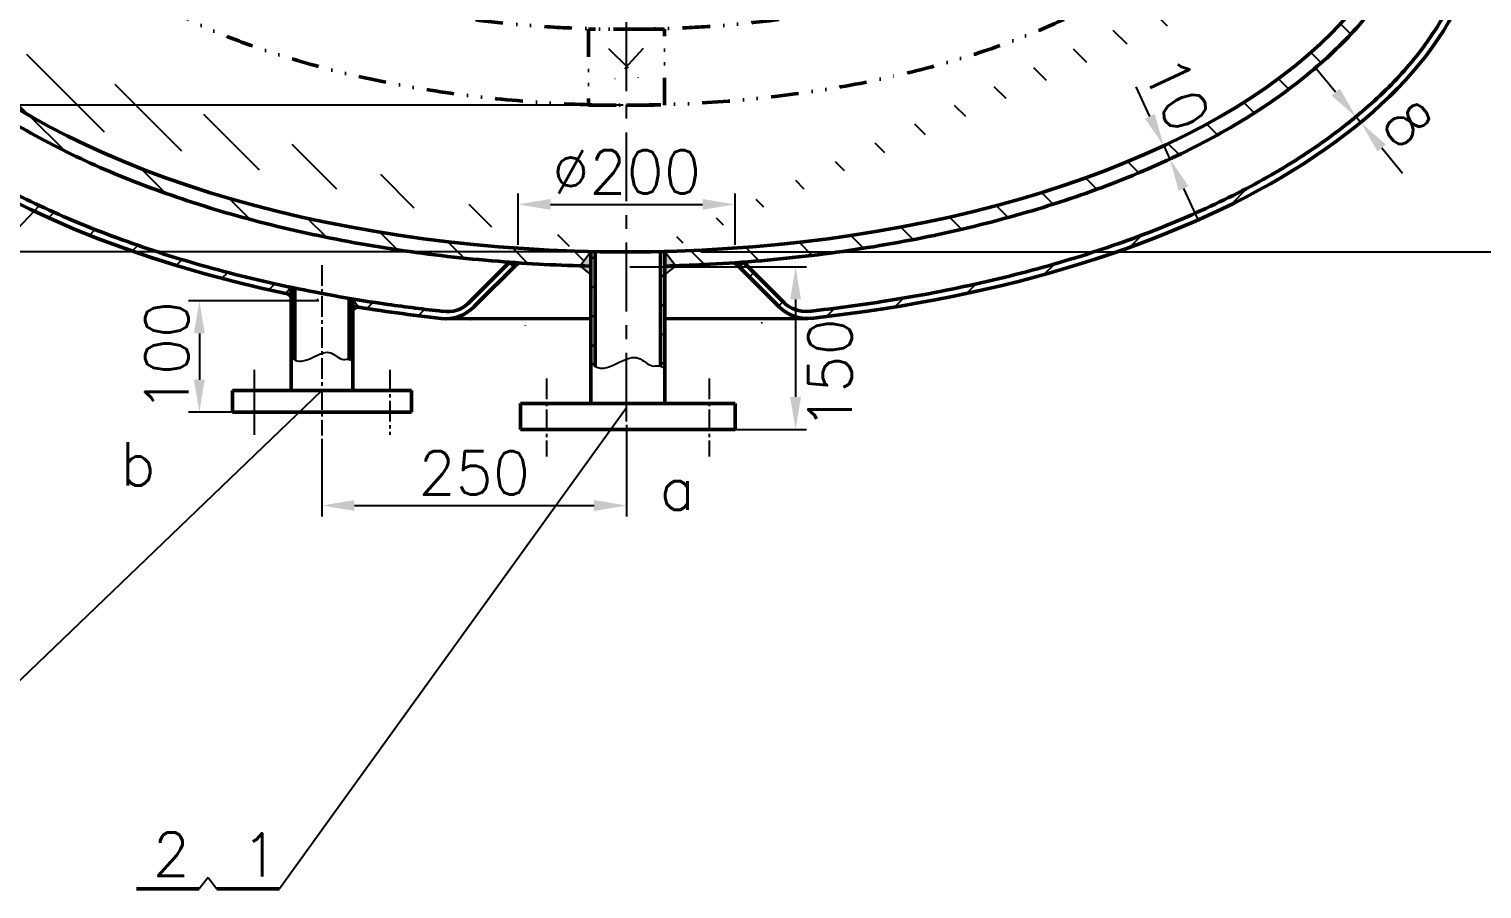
# Model space of a CAD drawing. Extents: x -857 to 5410, y -6702 to 2512.
# Drawn here: x 429 to 1768, y -3297 to -2504 of the extents above; entities that cross this region are included whole.
import ezdxf

# ---------------------------------------------------------------- set-up
doc = ezdxf.new("R2010")
doc.units = 0
for name, pattern in [('CENTER2', [28.575, 19.05, -3.175, 3.175, -3.175]), ('CENTERX2', [101.6, 63.5, -12.7, 12.7, -12.7]), ('DIVIDEX2', [63.5, 25.4, -12.7, 0, -12.7, 0, -12.7])]:
    doc.linetypes.add(name, pattern=pattern)
doc.layers.get('0').update_dxf_attribs({"linetype": 'CONTINUOUS'})
doc.layers.get('DEFPOINTS').update_dxf_attribs({"linetype": 'CONTINUOUS'})
doc.styles.get("Standard").update_dxf_attribs({"font": 'txt.shx', "height": 40})
doc.dimstyles.get("Standard").update_dxf_attribs({"dimtxt": 0.18, "dimasz": 0.18, "dimexe": 0.18, "dimexo": 0.0625, "dimgap": 0.09, "dimtad": 0, "dimtih": 1, "dimtoh": 1, "dimdec": 4, "dimzin": 0, "dimdsep": 46, "dimtxsty": 'Standard', "dimcen": 0.09, "dimadec": 0, "dimazin": 0, "dimtfac": 1, "dimtdec": 4, "dimtofl": 0, "dimtmove": 0, "dimatfit": 3, "dimfxl": 0, "dimtolj": 1, "dimtzin": 0, "dimarcsym": 0})

# ---------------------------------------------------------------- blocks, each defined once
blk = doc.blocks.new('*D19')
at = {"lineweight": -2}
for p, q in [((879.5, -2703.5), (879.5, -2656.1)), ((1079.5, -2703.4), (1079.5, -2656.1))]:
    blk.add_line(p, q, dxfattribs=at)
at = {"color": 0, "lineweight": -2}
blk.add_line((909.5, -2666.1), (1049.5, -2666.1), dxfattribs=at)
at = {"color": 0}
for points in [[(909.5, -2661.1), (909.5, -2671.1), (879.5, -2666.1)], [(1049.5, -2661.1), (1049.5, -2671.1), (1079.5, -2666.1)]]:
    blk.add_solid(points, dxfattribs=at)
at = {"layer": 'DEFPOINTS', "color": 0}
for p in [(1079.5, -2666.1), (879.5, -2706.5), (1079.5, -2706.4)]:
    blk.add_point(p, dxfattribs=at)
at = {"color": 0, "insert": (979.5, -2636.1), "char_height": 40, "attachment_point": 5}
blk.add_mtext('\\A1;%%c200', dxfattribs=at)
blk = doc.blocks.new('*D20')
at = {"lineweight": -2}
for p, q in [((695.7, -2755), (575.7, -2755)), ((695.7, -2857.8), (575.7, -2857.8))]:
    blk.add_line(p, q, dxfattribs=at)
at = {"color": 0, "lineweight": -2}
blk.add_line((585.7, -2785), (585.7, -2827.8), dxfattribs=at)
at = {"color": 0}
for points in [[(580.7, -2785), (590.7, -2785), (585.7, -2755)], [(580.7, -2827.8), (590.7, -2827.8), (585.7, -2857.8)]]:
    blk.add_solid(points, dxfattribs=at)
at = {"layer": 'DEFPOINTS', "color": 0}
for p in [(698.7, -2755), (585.7, -2857.8), (698.7, -2857.8)]:
    blk.add_point(p, dxfattribs=at)
at = {"color": 0, "insert": (555.7, -2806.4), "char_height": 40, "attachment_point": 5, "rotation": 90}
blk.add_mtext('\\A1;100', dxfattribs=at)
blk = doc.blocks.new('*D22')
at = {"lineweight": -2}
for p, q in [((976.5, -2574.7), (108.9, -2574.7)), ((975.7, -2709.9), (108.9, -2709.9))]:
    blk.add_line(p, q, dxfattribs=at)
at = {"color": 0, "lineweight": -2}
blk.add_line((118.9, -2604.7), (118.9, -2679.9), dxfattribs=at)
at = {"color": 0}
for points in [[(113.9, -2604.7), (123.9, -2604.7), (118.9, -2574.7)], [(113.9, -2679.9), (123.9, -2679.9), (118.9, -2709.9)]]:
    blk.add_solid(points, dxfattribs=at)
at = {"layer": 'DEFPOINTS', "color": 0}
for p in [(979.5, -2574.7), (118.9, -2709.9), (978.7, -2709.9)]:
    blk.add_point(p, dxfattribs=at)
at = {"color": 0, "insert": (88.9, -2642.3), "char_height": 40, "attachment_point": 5, "rotation": 90}
blk.add_mtext('\\A1;100', dxfattribs=at)
blk = doc.blocks.new('*D23')
at = {"lineweight": -2}
for p, q in [((1782.6, -2302), (2104.4, -2302)), ((1048, -2709.9), (2104.4, -2709.9))]:
    blk.add_line(p, q, dxfattribs=at)
at = {"color": 0, "lineweight": -2}
blk.add_line((2094.4, -2679.9), (2094.4, -2332), dxfattribs=at)
at = {"color": 0}
for points in [[(2089.4, -2332), (2099.4, -2332), (2094.4, -2302)], [(2089.4, -2679.9), (2099.4, -2679.9), (2094.4, -2709.9)]]:
    blk.add_solid(points, dxfattribs=at)
at = {"layer": 'DEFPOINTS', "color": 0}
for p in [(1779.6, -2302), (2094.4, -2302), (1045, -2709.9)]:
    blk.add_point(p, dxfattribs=at)
at = {"color": 0, "insert": (2064.4, -2506), "char_height": 40, "attachment_point": 5, "rotation": 90}
blk.add_mtext('\\A1;365', dxfattribs=at)
blk = doc.blocks.new('*D31')
at = {"color": 0, "lineweight": -2}
for p, q in [((1633.1, -2562.6), (1614, -2539.5)), ((1652.2, -2585.8), (1656.5, -2590.9)), ((1675.6, -2614.1), (1694.6, -2637.2))]:
    blk.add_line(p, q, dxfattribs=at)
at = {"lineweight": -2}
for p, q in [((1649.9, -2587.7), (1644.5, -2592.1)), ((1654.2, -2592.8), (1648.8, -2597.3))]:
    blk.add_line(p, q, dxfattribs=at)
at = {"color": 0}
for points in [[(1637, -2559.4), (1629.3, -2565.8), (1652.2, -2585.8)], [(1679.4, -2610.9), (1671.7, -2617.3), (1656.5, -2590.9)]]:
    blk.add_solid(points, dxfattribs=at)
at = {"layer": 'DEFPOINTS', "color": 0}
for p in [(1652.2, -2585.8), (1656.5, -2590.9), (1656.5, -2590.9)]:
    blk.add_point(p, dxfattribs=at)
at = {"color": 0, "insert": (1699.6, -2592.2), "char_height": 40, "attachment_point": 5, "rotation": 309.5158}
blk.add_mtext('\\A1;8', dxfattribs=at)
blk = doc.blocks.new('*D32')
at = {"lineweight": -2}
for p, q in [((425.7, -1704.7), (108.8, -1704.7)), ((119.4, -2574.7), (128.8, -2574.7))]:
    blk.add_line(p, q, dxfattribs=at)
at = {"color": 0, "lineweight": -2}
blk.add_line((118.8, -2544.7), (118.8, -1734.7), dxfattribs=at)
at = {"color": 0}
for points in [[(113.8, -1734.7), (123.8, -1734.7), (118.8, -1704.7)], [(113.8, -2544.7), (123.8, -2544.7), (118.8, -2574.7)]]:
    blk.add_solid(points, dxfattribs=at)
at = {"layer": 'DEFPOINTS', "color": 0}
for p in [(118.8, -1704.7), (428.7, -1704.7), (116.4, -2574.7)]:
    blk.add_point(p, dxfattribs=at)
at = {"color": 0, "insert": (88.8, -2139.7), "char_height": 40, "attachment_point": 5, "rotation": 90}
blk.add_mtext('\\A1;870', dxfattribs=at)
blk = doc.blocks.new('*D34')
at = {"lineweight": -2}
for p, q in [((979.5, -2869.4), (979.5, -2953.7)), ((698.7, -2882.1), (698.7, -2953.7))]:
    blk.add_line(p, q, dxfattribs=at)
at = {"color": 0, "lineweight": -2}
blk.add_line((728.7, -2943.7), (949.5, -2943.7), dxfattribs=at)
at = {"color": 0}
for points in [[(728.7, -2938.7), (728.7, -2948.7), (698.7, -2943.7)], [(949.5, -2938.7), (949.5, -2948.7), (979.5, -2943.7)]]:
    blk.add_solid(points, dxfattribs=at)
at = {"layer": 'DEFPOINTS', "color": 0}
for p in [(698.7, -2879.1), (979.5, -2866.4), (979.5, -2943.7)]:
    blk.add_point(p, dxfattribs=at)
at = {"color": 0, "insert": (839.1, -2913.7), "char_height": 40, "attachment_point": 5}
blk.add_mtext('\\A1;250', dxfattribs=at)
blk = doc.blocks.new('*D47')
at = {"lineweight": -2}
for p, q in [((982.5, -2723.7), (1145.3, -2723.7)), ((1066, -2873.6), (1145.3, -2873.6))]:
    blk.add_line(p, q, dxfattribs=at)
at = {"color": 0, "lineweight": -2}
blk.add_line((1135.3, -2753.7), (1135.3, -2843.6), dxfattribs=at)
at = {"color": 0}
for points in [[(1130.3, -2753.7), (1140.3, -2753.7), (1135.3, -2723.7)], [(1130.3, -2843.6), (1140.3, -2843.6), (1135.3, -2873.6)]]:
    blk.add_solid(points, dxfattribs=at)
at = {"layer": 'DEFPOINTS', "color": 0}
for p in [(979.5, -2723.7), (1063, -2873.6), (1135.3, -2873.6)]:
    blk.add_point(p, dxfattribs=at)
at = {"color": 0, "insert": (1167, -2822.6), "char_height": 40, "attachment_point": 5, "rotation": 90}
blk.add_mtext('\\A1;150', dxfattribs=at)
blk = doc.blocks.new('*D51')
at = {"color": 0, "lineweight": -2}
for p, q in [((1461.9, -2585), (1449.2, -2557.8)), ((1474.6, -2612.1), (1480.3, -2624.3)), ((1493, -2651.5), (1505.6, -2678.7))]:
    blk.add_line(p, q, dxfattribs=at)
at = {"lineweight": -2}
for p, q in [((1471.9, -2613.4), (1465.5, -2616.4)), ((1477.5, -2625.6), (1471.2, -2628.5))]:
    blk.add_line(p, q, dxfattribs=at)
at = {"color": 0}
for points in [[(1466.4, -2582.8), (1457.4, -2587.1), (1474.6, -2612.1)], [(1497.5, -2649.4), (1488.4, -2653.6), (1480.3, -2624.3)]]:
    blk.add_solid(points, dxfattribs=at)
at = {"layer": 'DEFPOINTS', "color": 0}
for p in [(1474.6, -2612.1), (1480.3, -2624.3), (1480.3, -2624.3)]:
    blk.add_point(p, dxfattribs=at)
at = {"color": 0, "insert": (1486.7, -2564.1), "char_height": 40, "attachment_point": 5, "rotation": 295.0355}
blk.add_mtext('\\A1;10', dxfattribs=at)

msp = doc.modelspace()

# ---------------------------------------------------------------- hatches: boundary and pattern name
h = msp.add_hatch()
h.set_pattern_fill('ANSI31', color=256, scale=12, angle=90, style=0)
edge = h.paths.add_edge_path()
edge.add_line((309.8, -2488.3), (299.5, -2496.9))
edge.add_spline(control_points=[(299.5, -2496.9), (309.5, -2508.7), (320.6, -2520.2), (348.5, -2545.6), (365.9, -2559.2), (403.9, -2585.2), (424.5, -2597.6), (468.6, -2620.7), (492.2, -2631.6), (541.8, -2651.6), (567.8, -2660.8), (622, -2677.5), (650.2, -2684.9), (708.2, -2697.8), (738, -2703.4), (798.7, -2712.5), (829.7, -2716), (864.2, -2718.8), (867.4, -2719.1), (870.6, -2719.3)], knot_values=[0.400337, 0.400337, 0.400337, 0.400337, 0.501886, 0.501886, 0.631543, 0.631543, 0.7612, 0.7612, 0.890857, 0.890857, 1.020515, 1.020515, 1.150172, 1.150172, 1.279829, 1.279829, 1.409486, 1.409486, 1.422742, 1.422742, 1.422742, 1.422742], degree=3, periodic=0)
edge.add_spline(control_points=[(870.6, -2719.3), (870.9, -2719.4), (871.2, -2719.4), (871.6, -2719.4)], knot_values=[1.422742, 1.422742, 1.422742, 1.422742, 1.424093, 1.424093, 1.424093, 1.424093], degree=3, periodic=0)
edge.add_spline(control_points=[(871.6, -2719.4), (874.2, -2719.6), (876.8, -2719.8), (879.5, -2720)], knot_values=[1.424093, 1.424093, 1.424093, 1.424093, 1.435005, 1.435005, 1.435005, 1.435005], degree=3, periodic=0)
edge.add_spline(control_points=[(879.5, -2720), (880.3, -2720), (881.1, -2720.1), (881.9, -2720.1)], knot_values=[1.435005, 1.435005, 1.435005, 1.435005, 1.43833, 1.43833, 1.43833, 1.43833], degree=3, periodic=0)
edge.add_spline(control_points=[(881.9, -2720.1), (900.1, -2721.3), (918.3, -2722.2), (936.6, -2722.7)], knot_values=[1.43833, 1.43833, 1.43833, 1.43833, 1.5133, 1.5133, 1.5133, 1.5133], degree=3, periodic=0)
edge.add_line((936.6, -2722.7), (946.5, -2709.6))
edge.add_ellipse((978.7, -2346.7), major_axis=(-726.4, 0), ratio=0.5, start_angle=22.9376, end_angle=87.4555, ccw=False)
edge = h.paths.add_edge_path()
edge.add_ellipse((978.7, -2346.7), major_axis=(-726.4, 0), ratio=0.5, start_angle=4.5794, end_angle=22.9376, ccw=False)
edge.add_line((254.6, -2375.7), (241.1, -2375.7))
edge.add_spline(control_points=[(241.1, -2375.7), (241.2, -2376.6), (241.3, -2377.4), (243.2, -2388.7), (245.7, -2399.1), (252.4, -2419.7), (256.6, -2429.9), (269.5, -2456), (279.6, -2471.8), (294.1, -2490.4), (296.8, -2493.7), (299.5, -2496.9)], knot_values=[0.07446, 0.07446, 0.07446, 0.07446, 0.080857, 0.080857, 0.161714, 0.161714, 0.242571, 0.242571, 0.372229, 0.372229, 0.400337, 0.400337, 0.400337, 0.400337], degree=3, periodic=0)
edge.add_line((299.5, -2496.9), (309.8, -2488.3))
h.paths.add_polyline_path([(252.3, -2302), (238.9, -2302), (238.9, -2346.7), (252.3, -2346.7)])
edge = h.paths.add_edge_path()
edge.add_line((252.3, -2346.7), (238.9, -2346.7))
edge.add_spline(control_points=[(238.9, -2346.7), (238.9, -2356.4), (239.6, -2366.1), (241.1, -2375.7)], knot_values=[0, 0, 0, 0, 0.07446, 0.07446, 0.07446, 0.07446], degree=3, periodic=0)
edge.add_line((241.1, -2375.7), (254.6, -2375.7))
edge.add_ellipse((978.7, -2346.7), major_axis=(-726.4, 0), ratio=0.5, start_angle=0, end_angle=4.5794, ccw=False)
edge = h.paths.add_edge_path()
edge.add_line((1718.5, -2346.7), (1705.1, -2346.7))
edge.add_ellipse((978.7, -2346.7), major_axis=(-726.4, 0), ratio=0.5, start_angle=175.4206, end_angle=180, ccw=False)
edge.add_line((1702.8, -2375.7), (1716.4, -2375.7))
edge.add_spline(control_points=[(1716.4, -2375.7), (1716.4, -2375.7), (1716.4, -2375.6), (1717.8, -2366), (1718.5, -2356.3), (1718.5, -2346.7)], knot_values=[3.067132, 3.067132, 3.067132, 3.067132, 3.067663, 3.067663, 3.141593, 3.141593, 3.141593, 3.141593], degree=3, periodic=0)
h.paths.add_polyline_path([(1718.5, -2302), (1705.1, -2302), (1705.1, -2346.7), (1718.5, -2346.7)])
edge = h.paths.add_edge_path()
edge.add_spline(control_points=[(1088.3, -2719.2), (1107, -2717.8), (1125.7, -2716), (1175.1, -2710.3), (1205.5, -2705.7), (1265, -2694.6), (1294, -2688.1), (1350.2, -2673.2), (1377.3, -2664.9), (1429.3, -2646.5), (1454.1, -2636.4), (1501, -2614.7), (1523.1, -2603.1), (1564.2, -2578.5), (1583.2, -2565.4), (1617.8, -2538.1), (1633.4, -2523.9), (1660.9, -2494.3), (1672.8, -2479), (1692.7, -2447.5), (1700.6, -2431.4), (1711.1, -2402), (1714.4, -2388.9), (1716.4, -2375.7)], knot_values=[1.720773, 1.720773, 1.720773, 1.720773, 1.798458, 1.798458, 1.928115, 1.928115, 2.057772, 2.057772, 2.187429, 2.187429, 2.317086, 2.317086, 2.446744, 2.446744, 2.576401, 2.576401, 2.706058, 2.706058, 2.835715, 2.835715, 2.965372, 2.965372, 3.067132, 3.067132, 3.067132, 3.067132], degree=3, periodic=0)
edge.add_line((1716.4, -2375.7), (1702.8, -2375.7))
edge.add_ellipse((978.7, -2346.7), major_axis=(-726.4, 0), ratio=0.5, start_angle=92.8526, end_angle=175.4206, ccw=False)
edge.add_line((1014.9, -2709.5), (1024.9, -2722.6))
edge.add_spline(control_points=[(1024.9, -2722.6), (1033.4, -2722.3), (1042, -2722), (1059.4, -2721.1), (1068.3, -2720.6), (1077.2, -2720)], knot_values=[1.633843, 1.633843, 1.633843, 1.633843, 1.668801, 1.668801, 1.705566, 1.705566, 1.705566, 1.705566], degree=3, periodic=0)
edge.add_spline(control_points=[(1077.2, -2720), (1080.9, -2719.8), (1084.6, -2719.5), (1088.3, -2719.2)], knot_values=[1.705566, 1.705566, 1.705566, 1.705566, 1.720773, 1.720773, 1.720773, 1.720773], degree=3, periodic=0)
h = msp.add_hatch()
h.set_pattern_fill('ANSI31', color=256, scale=12, style=0)
edge = h.paths.add_edge_path()
edge.add_spline(control_points=[(438.3, -2667), (416.1, -2656.6), (395.2, -2645.6), (355.9, -2622.2), (337.6, -2609.9), (304, -2584.3), (288.8, -2571), (268, -2550), (261.1, -2542.4), (254.8, -2534.8)], knot_values=[3.532208, 3.532208, 3.532208, 3.532208, 3.649453, 3.649453, 3.768352, 3.768352, 3.887251, 3.887251, 3.951956, 3.951956, 3.951956, 3.951956], degree=3, periodic=0)
edge.add_line((254.8, -2534.8), (249.6, -2539.2))
edge.add_ellipse((979.4, -2390.7), major_axis=(789.2, 0), ratio=0.493837, start_angle=202.3867, end_angle=226.2306)
edge.add_line((433.4, -2672.2), (438.3, -2667))
h.paths.add_polyline_path([(196.4, -2346.7), (189.7, -2346.7), (189.7, -2374.7), (189.7, -2375.7), (196.4, -2375.7)])
h.paths.add_polyline_path([(1767.7, -2346.7), (1761, -2346.7), (1761, -2375.7), (1767.7, -2375.7)])
h = msp.add_hatch()
h.set_pattern_fill('ANSI31', color=256, scale=12, style=0)
edge = h.paths.add_edge_path()
edge.add_ellipse((978.5, -2390.7), major_axis=(789.2, 0), ratio=0.493837, start_angle=282.5088, end_angle=360)
edge.add_line((1767.7, -2390.7), (1767.7, -2375.7))
edge.add_line((1767.7, -2375.7), (1761, -2375.7))
edge.add_line((1761, -2375.7), (1761, -2390.7))
edge.add_spline(control_points=[(1761, -2390.7), (1761, -2399.6), (1760.4, -2408.4), (1757, -2432.1), (1753.1, -2447), (1741.6, -2476.4), (1734.1, -2491), (1715.6, -2519.7), (1704.6, -2533.9), (1679.1, -2561.5), (1664.7, -2574.9), (1632.7, -2600.9), (1615.1, -2613.5), (1576.9, -2637.6), (1556.3, -2649), (1512.5, -2670.7), (1489.3, -2680.9), (1440.5, -2699.9), (1415, -2708.7), (1362, -2724.8), (1334.5, -2732), (1277.9, -2744.8), (1248.8, -2750.4), (1195.7, -2758.8), (1171.8, -2762), (1147.7, -2764.7)], knot_values=[4.929326, 4.929326, 4.929326, 4.929326, 4.999823, 4.999823, 5.118722, 5.118722, 5.237621, 5.237621, 5.35652, 5.35652, 5.475419, 5.475419, 5.594317, 5.594317, 5.713216, 5.713216, 5.832115, 5.832115, 5.951014, 5.951014, 6.069913, 6.069913, 6.188812, 6.188812, 6.283185, 6.283185, 6.283185, 6.283185], degree=3, periodic=0)
edge.add_arc((1145, -2735.2), 29.6, 224.8051, 275.118, ccw=False)
edge.add_line((1124, -2756.1), (1087.7, -2719.8))
edge.add_line((1087.7, -2719.8), (1083.5, -2724))
edge.add_line((1083.5, -2724), (1120.2, -2760.7))
edge.add_arc((1146, -2734.8), 36.5, 225.1605, 275.3757)
h.paths.add_polyline_path([(1767.7, -2346.7), (1761, -2346.7), (1761, -2375.7), (1767.7, -2375.7)])
h = msp.add_hatch()
h.set_pattern_fill('ANSI31', color=256, scale=12, style=0)
edge = h.paths.add_edge_path()
edge.add_spline(control_points=[(670.2, -2742.5), (642, -2736.6), (614.5, -2729.8), (561, -2714.7), (534.9, -2706.2), (485.1, -2687.9), (461.3, -2678), (438.6, -2667.4), (438.4, -2667.3), (438.1, -2667.2)], knot_values=[3.952476, 3.952476, 3.952476, 3.952476, 4.069583, 4.069583, 4.188482, 4.188482, 4.30738, 4.30738, 4.308514, 4.308514, 4.308514, 4.308514], degree=3, periodic=0)
edge.add_line((438.1, -2667.2), (433.3, -2672.3))
edge.add_ellipse((978.9, -2390.7), major_axis=(789.2, 0), ratio=0.493837, start_angle=226.2602, end_angle=246.6025)
edge.add_line((665.3, -2748.4), (670.2, -2742.5))
h = msp.add_hatch(color=256)
edge = h.paths.add_edge_path()
edge.add_line((946.5, -2709.6), (936.6, -2722.7))
edge.add_spline(control_points=[(936.6, -2722.7), (939.9, -2722.8), (943.2, -2722.9), (946.5, -2723)], knot_values=[1.5133, 1.5133, 1.5133, 1.5133, 1.526792, 1.526792, 1.526792, 1.526792], degree=3, periodic=0)
edge.add_line((946.5, -2723), (946.5, -2709.6))
edge = h.paths.add_edge_path()
edge.add_spline(control_points=[(946.5, -2723), (943.2, -2722.9), (939.9, -2722.8), (936.6, -2722.7)], knot_values=[1.5133, 1.5133, 1.5133, 1.5133, 1.526792, 1.526792, 1.526792, 1.526792], degree=3, periodic=0)
edge.add_line((936.6, -2722.7), (946.5, -2730.7))
edge.add_line((946.5, -2730.7), (946.5, -2723))
edge = h.paths.add_edge_path()
edge.add_line((1014.9, -2709.5), (1014.9, -2722.9))
edge.add_spline(control_points=[(1014.9, -2722.9), (1018.2, -2722.8), (1021.6, -2722.7), (1024.9, -2722.6)], knot_values=[1.620127, 1.620127, 1.620127, 1.620127, 1.633843, 1.633843, 1.633843, 1.633843], degree=3, periodic=0)
edge.add_line((1024.9, -2722.6), (1014.9, -2709.5))
edge = h.paths.add_edge_path()
edge.add_spline(control_points=[(1024.9, -2722.6), (1021.6, -2722.7), (1018.2, -2722.8), (1014.9, -2722.9)], knot_values=[1.620127, 1.620127, 1.620127, 1.620127, 1.633843, 1.633843, 1.633843, 1.633843], degree=3, periodic=0)
edge.add_line((1014.9, -2722.9), (1014.9, -2730.7))
edge.add_line((1014.9, -2730.7), (1024.9, -2722.6))
h = msp.add_hatch()
h.set_pattern_fill('ANSI31', color=256, scale=6, style=0)
edge = h.paths.add_edge_path()
edge.add_ellipse((978.7, -2346.7), major_axis=(-726.4, 0), ratio=0.5, start_angle=87.4555, end_angle=87.787, ccw=False)
edge.add_line((946.5, -2709.6), (946.5, -2810.9))
edge.add_spline(control_points=[(946.5, -2810.9), (947.8, -2812.6), (949.1, -2814.3), (950.7, -2815.4)], knot_values=[0, 0, 0, 0, 6.179614, 6.179614, 6.179614, 6.179614], degree=3, periodic=0)
edge.add_line((950.7, -2815.4), (950.7, -2709.7))
edge = h.paths.add_edge_path()
edge.add_ellipse((978.7, -2346.7), major_axis=(-726.4, 0), ratio=0.5, start_angle=92.5209, end_angle=92.8526, ccw=False)
edge.add_line((1010.7, -2709.6), (1010.7, -2815.1))
edge.add_spline(control_points=[(1010.7, -2815.1), (1012.2, -2815.6), (1013.5, -2816.8), (1014.9, -2818)], knot_values=[68.720731, 68.720731, 68.720731, 68.720731, 73.786939, 73.786939, 73.786939, 73.786939], degree=3, periodic=0)
edge.add_line((1014.9, -2818), (1014.9, -2709.5))
h = msp.add_hatch()
h.set_pattern_fill('ANSI31', color=256, scale=12, style=0)
edge = h.paths.add_edge_path()
edge.add_line((838.8, -2760.6), (875.3, -2724.1))
edge.add_line((875.3, -2724.1), (871.1, -2719.9))
edge.add_line((871.1, -2719.9), (834.6, -2756.4))
edge.add_arc((814.4, -2737.2), 27.8, 260.8488, 316.5104, ccw=False)
edge.add_spline(control_points=[(810, -2764.7), (793, -2762.8), (776.1, -2760.7), (748.6, -2756.8), (737.9, -2755.1), (727.3, -2753.3)], knot_values=[4.386391, 4.386391, 4.386391, 4.386391, 4.452906, 4.452906, 4.49572, 4.49572, 4.49572, 4.49572], degree=3, periodic=0)
edge.add_line((727.3, -2753.3), (732.4, -2760.9))
edge.add_ellipse((979.4, -2390.7), major_axis=(789.2, 0), ratio=0.493837, start_angle=251.7624, end_angle=257.5065)
edge.add_arc((812.7, -2734.5), 37, 263.7554, 315)
h = msp.add_hatch(color=256)
edge = h.paths.add_edge_path()
edge.add_spline(control_points=[(871.6, -2719.4), (871.2, -2719.4), (870.9, -2719.4), (870.6, -2719.3)], knot_values=[1.422742, 1.422742, 1.422742, 1.422742, 1.424093, 1.424093, 1.424093, 1.424093], degree=3, periodic=0)
edge.add_line((870.6, -2719.3), (871.1, -2719.9))
edge.add_line((871.1, -2719.9), (871.6, -2719.4))
edge = h.paths.add_edge_path()
edge.add_line((871.6, -2719.4), (871.1, -2719.9))
edge.add_line((871.1, -2719.9), (875.3, -2724.1))
edge.add_line((875.3, -2724.1), (879.5, -2720))
edge.add_spline(control_points=[(879.5, -2720), (876.8, -2719.8), (874.2, -2719.6), (871.6, -2719.4)], knot_values=[1.424093, 1.424093, 1.424093, 1.424093, 1.435005, 1.435005, 1.435005, 1.435005], degree=3, periodic=0)
edge = h.paths.add_edge_path()
edge.add_line((875.3, -2724.1), (881.9, -2720.1))
edge.add_spline(control_points=[(881.9, -2720.1), (881.1, -2720.1), (880.3, -2720), (879.5, -2720)], knot_values=[1.435005, 1.435005, 1.435005, 1.435005, 1.43833, 1.43833, 1.43833, 1.43833], degree=3, periodic=0)
edge.add_line((879.5, -2720), (875.3, -2724.1))
h = msp.add_hatch(color=256)
edge = h.paths.add_edge_path()
edge.add_spline(control_points=[(1088.3, -2719.2), (1084.6, -2719.5), (1080.9, -2719.8), (1077.2, -2720)], knot_values=[1.705566, 1.705566, 1.705566, 1.705566, 1.720773, 1.720773, 1.720773, 1.720773], degree=3, periodic=0)
edge.add_line((1077.2, -2720), (1083.5, -2724))
edge.add_line((1083.5, -2724), (1088.3, -2719.2))
h = msp.add_hatch(color=256)
edge = h.paths.add_edge_path()
edge.add_line((670.2, -2742.5), (665.4, -2748.3))
edge.add_ellipse((979.4, -2390.7), major_axis=(789.2, 0), ratio=0.493837, start_angle=246.5564, end_angle=246.9404)
edge.add_line((670.2, -2749.3), (670.2, -2742.5))
edge = h.paths.add_edge_path()
edge.add_ellipse((979.4, -2390.7), major_axis=(789.2, 0), ratio=0.493837, start_angle=246.5564, end_angle=246.9404, ccw=False)
edge.add_line((665.4, -2748.3), (670.2, -2752.1))
edge.add_line((670.2, -2752.1), (670.2, -2749.3))
edge = h.paths.add_edge_path()
edge.add_line((727.2, -2753.2), (727.2, -2760))
edge.add_ellipse((979.4, -2390.7), major_axis=(789.2, 0), ratio=0.493837, start_angle=251.3695, end_angle=251.7624)
edge.add_line((732.4, -2760.9), (727.2, -2753.2))
edge = h.paths.add_edge_path()
edge.add_ellipse((979.4, -2390.7), major_axis=(789.2, 0), ratio=0.493837, start_angle=251.3695, end_angle=251.7624, ccw=False)
edge.add_line((727.2, -2760), (727.2, -2763.8))
edge.add_line((727.2, -2763.8), (732.4, -2760.9))
h = msp.add_hatch()
h.set_pattern_fill('ANSI31', color=256, scale=6, angle=90, style=0)
edge = h.paths.add_edge_path()
edge.add_spline(control_points=[(673.7, -2743.3), (673, -2743.1), (672.2, -2743), (671.1, -2742.7), (670.7, -2742.6), (670.2, -2742.6)], knot_values=[4.308602, 4.308602, 4.308602, 4.308602, 4.311741, 4.311741, 4.313445, 4.313445, 4.313445, 4.313445], degree=3, periodic=0)
edge.add_line((670.2, -2742.6), (670.2, -2805.5))
edge.add_spline(control_points=[(670.2, -2805.5), (671.3, -2806.9), (672.5, -2808.3), (673.7, -2809.3)], knot_values=[0, 0, 0, 0, 5.149678, 5.149678, 5.149678, 5.149678], degree=3, periodic=0)
edge.add_line((673.7, -2809.3), (673.7, -2743.3))
edge = h.paths.add_edge_path()
edge.add_spline(control_points=[(727.2, -2753.3), (726.1, -2753.1), (724.9, -2752.9), (723.7, -2752.7)], knot_values=[4.381611, 4.381611, 4.381611, 4.381611, 4.386318, 4.386318, 4.386318, 4.386318], degree=3, periodic=0)
edge.add_line((723.7, -2752.7), (723.7, -2809))
edge.add_spline(control_points=[(723.7, -2809), (725, -2809.4), (726.1, -2810.4), (727.2, -2811.4)], knot_values=[57.267276, 57.267276, 57.267276, 57.267276, 61.489116, 61.489116, 61.489116, 61.489116], degree=3, periodic=0)
edge.add_line((727.2, -2811.4), (727.2, -2753.3))

# ---------------------------------------------------------------- linework, layer by layer
at = {"linetype": 'CENTERX2'}
msp.add_line((979.5, -2866.4), (979.5, 676.1), dxfattribs=at)
at = {"linetype": 'DIVIDEX2', "lineweight": 50}
for p, q in [((1014.5, -2504.7), (944.5, -2504.7)), ((944.5, -2504.7), (944.5, -2574.7)), ((1014.5, -2574.7), (1014.5, -2504.7)), ((944.5, -2574.7), (979.5, -2574.7)), ((979.5, -2574.7), (1014.5, -2574.7))]:
    msp.add_line(p, q, dxfattribs=at)
at = {"linetype": 'DIVIDEX2'}
for p, q in [((994.7, -2522.3), (962.9, -2556.8)), ((962.9, -2522.3), (997.1, -2556.5))]:
    msp.add_line(p, q, dxfattribs=at)
for p, q in [((-156.3, -3297.2), (438.3, -2667)), ((936.6, -2722.7), (946.5, -2709.6)), ((1014.9, -2709.5), (1024.9, -2722.6)), ((870.6, -2719.3), (875.3, -2724.1)), ((875.3, -2724.1), (881.9, -2720.1)), ((946.5, -2730.7), (936.6, -2722.7)), ((1024.9, -2722.6), (1014.9, -2730.7)), ((1083.5, -2724), (1077.2, -2720)), ((1088.3, -2719.2), (1083.5, -2724)), ((670.2, -2742.5), (665.4, -2748.3)), ((665.4, -2748.3), (670.2, -2752.1)), ((727.2, -2753.2), (732.4, -2760.9)), ((732.4, -2760.9), (727.2, -2763.8)), ((636.2, -2818.7), (636.2, -2878.5)), ((219.9, -3297.2), (698.7, -2837.8)), ((979.5, -2853.6), (659.5, -3297.2)), ((593.7, -3286.7), (585.5, -3297.2)), ((593.7, -3286.7), (601.8, -3297.2))]:
    msp.add_line(p, q)
at = {"lineweight": 50}
for p, q in [((946.5, -2849.6), (946.5, -2709.6)), ((950.7, -2815.4), (950.7, -2709.7)), ((1010.7, -2815.1), (1010.7, -2709.6)), ((1014.9, -2849.6), (1014.9, -2709.5)), ((871.6, -2719.4), (833.5, -2757.4)), ((879.5, -2720), (838.8, -2760.6)), ((1079.5, -2720), (1120.1, -2760.6)), ((1087.4, -2719.4), (1124, -2756.1)), ((670.2, -2837.8), (670.2, -2742.5)), ((673.7, -2809.3), (673.7, -2743.2)), ((723.7, -2809), (723.7, -2752.7)), ((727.2, -2837.8), (727.2, -2753.2)), ((946.5, -2771.4), (812.7, -2771.5)), ((1014.9, -2771.4), (1146.3, -2771.5)), ((616.2, -2837.8), (781.2, -2837.8)), ((616.2, -2857.8), (616.2, -2837.8)), ((781.2, -2837.8), (781.2, -2857.8)), ((881.7, -2849.6), (1079.7, -2849.6)), ((881.7, -2873.6), (881.7, -2849.6)), ((1079.7, -2849.6), (1079.7, -2873.6)), ((616.2, -2857.8), (781.2, -2857.8)), ((881.7, -2873.6), (1079.7, -2873.6)), ((585.5, -3297.2), (527.8, -3297.2)), ((659.5, -3297.2), (601.8, -3297.2))]:
    msp.add_line(p, q, dxfattribs=at)
at = {"linetype": 'CENTER2'}
for p, q in [((698.7, -2722.1), (698.7, -2879.1)), ((761.2, -2818.7), (761.2, -2878.5)), ((905.7, -2826.7), (905.7, -2898.5)), ((1055.7, -2826.7), (1055.7, -2898.5))]:
    msp.add_line(p, q, dxfattribs=at)
at = {"lineweight": 50}
for centre, radius, start, end in [((814.4, -2737.2), 27.8, 260.8488, 316.5104), ((1145, -2735.2), 29.6, 224.8051, 275.118), ((812.7, -2734.5), 37, 263.7554, 315), ((1146, -2734.8), 36.5, 224.8395, 275.3757)]:
    msp.add_arc(centre, radius, start, end, dxfattribs=at)
for centre, major_axis, ratio, start_param, end_param in [((978.7, -2346.7), (-726.4, 0), 0.5, 0, 3.141593), ((978.9, -2390.7), (789.2, 0), 0.493837, 3.141593, 4.309923), ((978.5, -2390.7), (789.2, 0), 0.493837, 4.930708, 6.283185), ((979.4, -2390.7), (789.2, 0), 0.493837, 4.387226, 4.494337)]:
    msp.add_ellipse(centre, major_axis=major_axis, ratio=ratio, start_param=start_param, end_param=end_param, dxfattribs=at)
for points, knots in [([(238.9, -2346.7), (238.9, -2357.2), (239.8, -2367.8), (243.2, -2388.7), (245.7, -2399.1), (252.4, -2419.7), (256.6, -2429.9), (269.5, -2456), (279.6, -2471.8), (303.4, -2502.4), (317.3, -2517.1), (348.5, -2545.6), (365.9, -2559.2), (403.9, -2585.2), (424.5, -2597.6), (468.6, -2620.7), (492.2, -2631.6), (541.8, -2651.6), (567.8, -2660.8), (622, -2677.5), (650.2, -2684.9), (708.2, -2697.8), (738, -2703.4), (798.7, -2712.5), (829.7, -2716), (889.3, -2720.9), (917.8, -2722.4), (946.5, -2723)], [0, 0, 0, 0, 0.080857, 0.080857, 0.161714, 0.161714, 0.242571, 0.242571, 0.372229, 0.372229, 0.501886, 0.501886, 0.631543, 0.631543, 0.7612, 0.7612, 0.890857, 0.890857, 1.020515, 1.020515, 1.150172, 1.150172, 1.279829, 1.279829, 1.409486, 1.409486, 1.526792, 1.526792, 1.526792, 1.526792]), ([(1014.9, -2722.9), (1026.8, -2722.6), (1038.6, -2722.2), (1082, -2720), (1113.3, -2717.5), (1175.1, -2710.3), (1205.5, -2705.7), (1265, -2694.6), (1294, -2688.1), (1350.2, -2673.2), (1377.3, -2664.9), (1429.3, -2646.5), (1454.1, -2636.4), (1501, -2614.7), (1523.1, -2603.1), (1564.2, -2578.5), (1583.2, -2565.4), (1617.8, -2538.1), (1633.4, -2523.9), (1660.9, -2494.3), (1672.8, -2479), (1692.7, -2447.5), (1700.6, -2431.4), (1711.1, -2401.9), (1714.4, -2388.8), (1717.8, -2366), (1718.5, -2356.3), (1718.5, -2346.7)], [1.620127, 1.620127, 1.620127, 1.620127, 1.668801, 1.668801, 1.798458, 1.798458, 1.928115, 1.928115, 2.057772, 2.057772, 2.187429, 2.187429, 2.317086, 2.317086, 2.446744, 2.446744, 2.576401, 2.576401, 2.706058, 2.706058, 2.835715, 2.835715, 2.965372, 2.965372, 3.067663, 3.067663, 3.141593, 3.141593, 3.141593, 3.141593]), ([(196.4, -2390.7), (196.4, -2403.1), (197.7, -2415.5), (203.1, -2442.6), (207.9, -2457.4), (221, -2486.8), (229.4, -2501.3), (249.5, -2529.8), (261.4, -2543.8), (288.4, -2571), (303.6, -2584.3), (337.1, -2609.9), (355.5, -2622.2), (395, -2645.7), (416.3, -2656.9), (461.3, -2678), (485.1, -2687.9), (534.9, -2706.2), (561, -2714.7), (614.9, -2730), (642.8, -2736.8), (700.1, -2748.8), (729.5, -2754), (776.1, -2760.7), (793, -2762.8), (810, -2764.7)], [3.141593, 3.141593, 3.141593, 3.141593, 3.240216, 3.240216, 3.359115, 3.359115, 3.478014, 3.478014, 3.596913, 3.596913, 3.715811, 3.715811, 3.83471, 3.83471, 3.953609, 3.953609, 4.072508, 4.072508, 4.191407, 4.191407, 4.310306, 4.310306, 4.429205, 4.429205, 4.49572, 4.49572, 4.49572, 4.49572]), ([(1147.7, -2764.7), (1171.8, -2762), (1195.7, -2758.8), (1248.8, -2750.4), (1277.9, -2744.8), (1334.5, -2732), (1362, -2724.8), (1415, -2708.7), (1440.5, -2699.9), (1489.3, -2680.9), (1512.5, -2670.7), (1556.3, -2649), (1576.9, -2637.6), (1615.1, -2613.5), (1632.7, -2600.9), (1664.7, -2574.9), (1679.1, -2561.5), (1704.6, -2533.9), (1715.6, -2519.7), (1734.1, -2491), (1741.6, -2476.4), (1753.1, -2447), (1757, -2432.1), (1760.4, -2408.4), (1761, -2399.6), (1761, -2390.7)], [4.929326, 4.929326, 4.929326, 4.929326, 5.023699, 5.023699, 5.142598, 5.142598, 5.261497, 5.261497, 5.380396, 5.380396, 5.499295, 5.499295, 5.618194, 5.618194, 5.737093, 5.737093, 5.855991, 5.855991, 5.97489, 5.97489, 6.093789, 6.093789, 6.212688, 6.212688, 6.283185, 6.283185, 6.283185, 6.283185])]:
    msp.add_open_spline(points, degree=3, knots=knots, dxfattribs=at)
at = {"linetype": 'DIVIDEX2', "lineweight": 50}
for points, knots in [([(428.7, -2349.7), (428.7, -2352.2), (428.9, -2354.8), (429.5, -2360.1), (430, -2362.8), (431.4, -2368.4), (432.3, -2371.4), (434.6, -2377.5), (436, -2380.7), (439.4, -2387.5), (441.4, -2391), (446.1, -2398.3), (448.8, -2402.1), (454.8, -2409.9), (458.2, -2413.9), (465.8, -2422.1), (469.9, -2426.3), (481.1, -2436.7), (488.6, -2442.9), (505.2, -2455.5), (514.3, -2461.7), (534.1, -2474.1), (544.8, -2480.2), (567.5, -2492), (579.6, -2497.8), (605.1, -2508.9), (618.5, -2514.2), (646.5, -2524.3), (661.1, -2529), (697.9, -2539.9), (720.7, -2545.7), (767.8, -2555.8), (792.2, -2560.1), (842, -2567.1), (867.4, -2569.7), (918.9, -2573.5), (945, -2574.5), (997.1, -2574.8), (1023.2, -2574.1), (1074.9, -2571.1), (1100.5, -2568.7), (1150.8, -2562.3), (1175.4, -2558.4), (1223.1, -2548.9), (1246.2, -2543.4), (1290.5, -2531), (1311.6, -2524.2), (1351.4, -2509.4), (1370.1, -2501.5), (1401.1, -2486.5), (1413.9, -2479.6), (1437.6, -2465.4), (1448.5, -2458.2), (1468, -2443.7), (1476.6, -2436.5), (1490.1, -2423.8), (1495.3, -2418.3), (1504.5, -2407.7), (1508.4, -2402.5), (1515.1, -2392.7), (1517.8, -2388), (1521.8, -2379.9), (1523.3, -2376.4), (1525.6, -2369.7), (1526.5, -2366.6), (1527.9, -2360.5), (1528.3, -2357.6), (1528.7, -2353.1), (1528.7, -2351.4), (1528.7, -2349.7)], [0, 0, 0, 0, 0.061745, 0.061745, 0.12349, 0.12349, 0.185235, 0.185235, 0.24698, 0.24698, 0.308725, 0.308725, 0.37047, 0.37047, 0.432215, 0.432215, 0.49396, 0.49396, 0.58441, 0.58441, 0.67486, 0.67486, 0.76531, 0.76531, 0.85576, 0.85576, 0.94621, 0.94621, 1.03666, 1.03666, 1.166994, 1.166994, 1.297329, 1.297329, 1.427663, 1.427663, 1.557998, 1.557998, 1.688332, 1.688332, 1.818667, 1.818667, 1.949001, 1.949001, 2.079336, 2.079336, 2.20967, 2.20967, 2.340005, 2.340005, 2.444395, 2.444395, 2.548785, 2.548785, 2.653176, 2.653176, 2.734785, 2.734785, 2.816394, 2.816394, 2.898003, 2.898003, 2.965635, 2.965635, 3.033267, 3.033267, 3.100899, 3.100899, 3.141593, 3.141593, 3.141593, 3.141593]), ([(498.7, -2348.9), (498.8, -2349.1), (498.8, -2349.3), (499, -2349.7), (499, -2349.9), (499.2, -2350.4), (499.3, -2350.7), (499.6, -2351.3), (499.9, -2351.8), (500.6, -2353.2), (501.2, -2354.3), (502.7, -2356.9), (503.7, -2358.4), (506, -2361.7), (507.4, -2363.5), (510.3, -2367), (511.6, -2368.6), (515.5, -2372.7), (518.1, -2375.4), (522.6, -2379.7), (524.3, -2381.2), (527.8, -2384.3), (529.6, -2385.8), (533.9, -2389.3), (536.4, -2391.3), (543.2, -2396.5), (547.8, -2399.8), (557.7, -2406.4), (563, -2409.7), (574.3, -2416.4), (580.3, -2419.7), (595.2, -2427.6), (604.5, -2432.1), (621.8, -2439.9), (629.7, -2443.2), (646.1, -2449.7), (654.6, -2452.9), (672.2, -2459), (681.3, -2461.9), (700.9, -2467.9), (711.5, -2470.9), (733.1, -2476.5), (744.2, -2479.1), (774.1, -2485.6), (793.3, -2489.2), (827.6, -2494.5), (842.6, -2496.4), (872.9, -2499.8), (888.2, -2501.1), (919.1, -2503.2), (934.7, -2503.9), (968.1, -2504.8), (986.1, -2504.8), (1018.8, -2504.1), (1033.7, -2503.4), (1063.3, -2501.6), (1078, -2500.4), (1109.5, -2497.1), (1126.2, -2495), (1159.1, -2490), (1175.2, -2487.1), (1206.6, -2480.7), (1221.9, -2477.1), (1248.8, -2470.1), (1260.5, -2466.8), (1283.1, -2459.7), (1294, -2456), (1312.3, -2449.3), (1319.7, -2446.4), (1334.2, -2440.5), (1341.2, -2437.4), (1355.2, -2431), (1362.1, -2427.6), (1375.3, -2420.7), (1381.6, -2417.3), (1391.4, -2411.5), (1395.3, -2409.1), (1402.6, -2404.5), (1406.1, -2402.1), (1412.1, -2398), (1414.6, -2396.1), (1419.5, -2392.5), (1421.8, -2390.7), (1428.5, -2385.4), (1432.4, -2381.9), (1439.4, -2375.4), (1442.4, -2372.3), (1446.6, -2367.7), (1448.1, -2366), (1450.6, -2362.8), (1451.8, -2361.3), (1453.3, -2359), (1453.9, -2358.2), (1454.9, -2356.6), (1455.4, -2355.9), (1456.6, -2353.8), (1457.2, -2352.7), (1458, -2350.9), (1458.3, -2350.2), (1458.5, -2349.5), (1458.6, -2349.4), (1458.7, -2349.2), (1458.7, -2349.1), (1458.7, -2349), (1458.7, -2349), (1458.7, -2348.9)], [0.142771, 0.142771, 0.142771, 0.142771, 0.173235, 0.173235, 0.193944, 0.193944, 0.214653, 0.214653, 0.242255, 0.242255, 0.29204, 0.29204, 0.341825, 0.341825, 0.39161, 0.39161, 0.430032, 0.430032, 0.487587, 0.487587, 0.517576, 0.517576, 0.547565, 0.547565, 0.584049, 0.584049, 0.642529, 0.642529, 0.701009, 0.701009, 0.759489, 0.759489, 0.839682, 0.839682, 0.901413, 0.901413, 0.963144, 0.963144, 1.024875, 1.024875, 1.092696, 1.092696, 1.160516, 1.160516, 1.271331, 1.271331, 1.35436, 1.35436, 1.437389, 1.437389, 1.520418, 1.520418, 1.615413, 1.615413, 1.694721, 1.694721, 1.77403, 1.77403, 1.866749, 1.866749, 1.959468, 1.959468, 2.052187, 2.052187, 2.127775, 2.127775, 2.203362, 2.203362, 2.259182, 2.259182, 2.315003, 2.315003, 2.375451, 2.375451, 2.435899, 2.435899, 2.47703, 2.47703, 2.518162, 2.518162, 2.551404, 2.551404, 2.584646, 2.584646, 2.65113, 2.65113, 2.717614, 2.717614, 2.759537, 2.759537, 2.80146, 2.80146, 2.828364, 2.828364, 2.855268, 2.855268, 2.909077, 2.909077, 2.962886, 2.962886, 2.979499, 2.979499, 2.996113, 2.996113, 2.998466, 2.998466, 2.998466, 2.998466])]:
    msp.add_open_spline(points, degree=3, knots=knots, dxfattribs=at)
for points in [[(670.2, -2805.5), (673.7, -2809.3), (692.6, -2806), (706.8, -2802.9), (718.6, -2809), (723.7, -2809), (727.2, -2811.4)], [(946.5, -2810.9), (950.7, -2815.4), (973.4, -2811.4), (990.3, -2807.8), (1004.5, -2815.1), (1010.7, -2815.1), (1014.9, -2818)]]:
    msp.add_spline(points, degree=3)

# ---------------------------------------------------------------- texts
at = {"lineweight": 50, "char_height": 40, "attachment_point": 1}
for s, insert, width in [('b', (513, -2885.3), 79.743), ('a', (1009.9, -2907.8), 134.949)]:
    msp.add_mtext(s, dxfattribs=dict(at, insert=insert, width=width))
at = {"char_height": 40, "width": 105.398, "attachment_point": 1}
for s, insert in [('2', (542.7, -3245.2)), ('1', (624.6, -3245.8))]:
    msp.add_mtext(s, dxfattribs=dict(at, insert=insert))

# ---------------------------------------------------------------- dimensions: what is measured, and where the dimension line sits
for base, p1, p2, text, picture, middle in [((118.8, -1704.7), (116.4, -2574.7), (428.7, -1704.7), '870', '*D32', (88.8, -2139.7)), ((2094.4, -2302), (1045, -2709.9), (1779.6, -2302), '365', '*D23', (2064.4, -2506)), ((118.9, -2709.9), (979.5, -2574.7), (978.7, -2709.9), '100', '*D22', (88.9, -2642.3)), ((585.7, -2857.8), (698.7, -2755), (698.7, -2857.8), '100', '*D20', (555.7, -2806.4))]:
    dim = msp.add_linear_dim(base=base, p1=p1, p2=p2, angle=90, text=text, dimstyle='Standard', override={"dimtxt": 40, "dimasz": 30, "dimexe": 10, "dimexo": 3, "dimgap": 10, "dimtad": 1, "dimtih": 0, "dimtoh": 0, "dimdec": 0, "dimzin": 8, "dimlunit": 6, "dimcen": 2.5, "dimclre": 256, "dimtdec": 0, "dimtofl": 1})
    dim.commit()
    dim.dimension.update_dxf_attribs({"geometry": picture, "text_midpoint": middle})
for base, p1, p2, angle, text, picture, middle in [((1480.3, -2624.3), (1474.6, -2612.1), (1480.3, -2624.3), 295.0355, '10', '*D51', (1486.7, -2564.1)), ((1656.5, -2590.9), (1652.2, -2585.8), (1656.5, -2590.9), 309.5158, '8', '*D31', (1699.6, -2592.2))]:
    dim = msp.add_linear_dim(base=base, p1=p1, p2=p2, angle=angle, text=text, dimstyle='Standard', override={"dimtxt": 40, "dimasz": 30, "dimexe": 10, "dimexo": 3, "dimgap": 10, "dimtad": 1, "dimtih": 0, "dimtoh": 0, "dimdec": 0, "dimzin": 8, "dimlunit": 6, "dimcen": 2.5, "dimclre": 256, "dimtdec": 0, "dimtofl": 1, "dimtmove": 2})
    dim.commit()
    dim.dimension.update_dxf_attribs({"geometry": picture, "text_midpoint": middle, "dimtype": 161})
for base, p1, p2, text, picture, middle in [((1079.5, -2666.1), (879.5, -2706.5), (1079.5, -2706.4), '%%c<>', '*D19', (979.5, -2636.1)), ((979.5, -2943.7), (698.7, -2879.1), (979.5, -2866.4), '250', '*D34', (839.1, -2913.7))]:
    dim = msp.add_linear_dim(base=base, p1=p1, p2=p2, text=text, dimstyle='Standard', override={"dimtxt": 40, "dimasz": 30, "dimexe": 10, "dimexo": 3, "dimgap": 10, "dimtad": 1, "dimtih": 0, "dimtoh": 0, "dimdec": 0, "dimzin": 8, "dimlunit": 6, "dimcen": 2.5, "dimclre": 256, "dimtdec": 0, "dimtofl": 1})
    dim.commit()
    dim.dimension.update_dxf_attribs({"geometry": picture, "text_midpoint": middle})
dim = msp.add_linear_dim(base=(1135.3, -2873.6), p1=(979.5, -2723.7), p2=(1063, -2873.6), angle=90, dimstyle='Standard', override={"dimtxt": 40, "dimasz": 30, "dimexe": 10, "dimexo": 3, "dimgap": 10, "dimtad": 1, "dimtih": 0, "dimtoh": 0, "dimdec": 0, "dimzin": 8, "dimlunit": 6, "dimcen": 2.5, "dimclre": 256, "dimtdec": 0, "dimtofl": 1, "dimtmove": 2})
dim.commit()
dim.dimension.update_dxf_attribs({"geometry": '*D47', "text_midpoint": (1167, -2822.6), "dimtype": 160})

doc.saveas('drawing.dxf')
